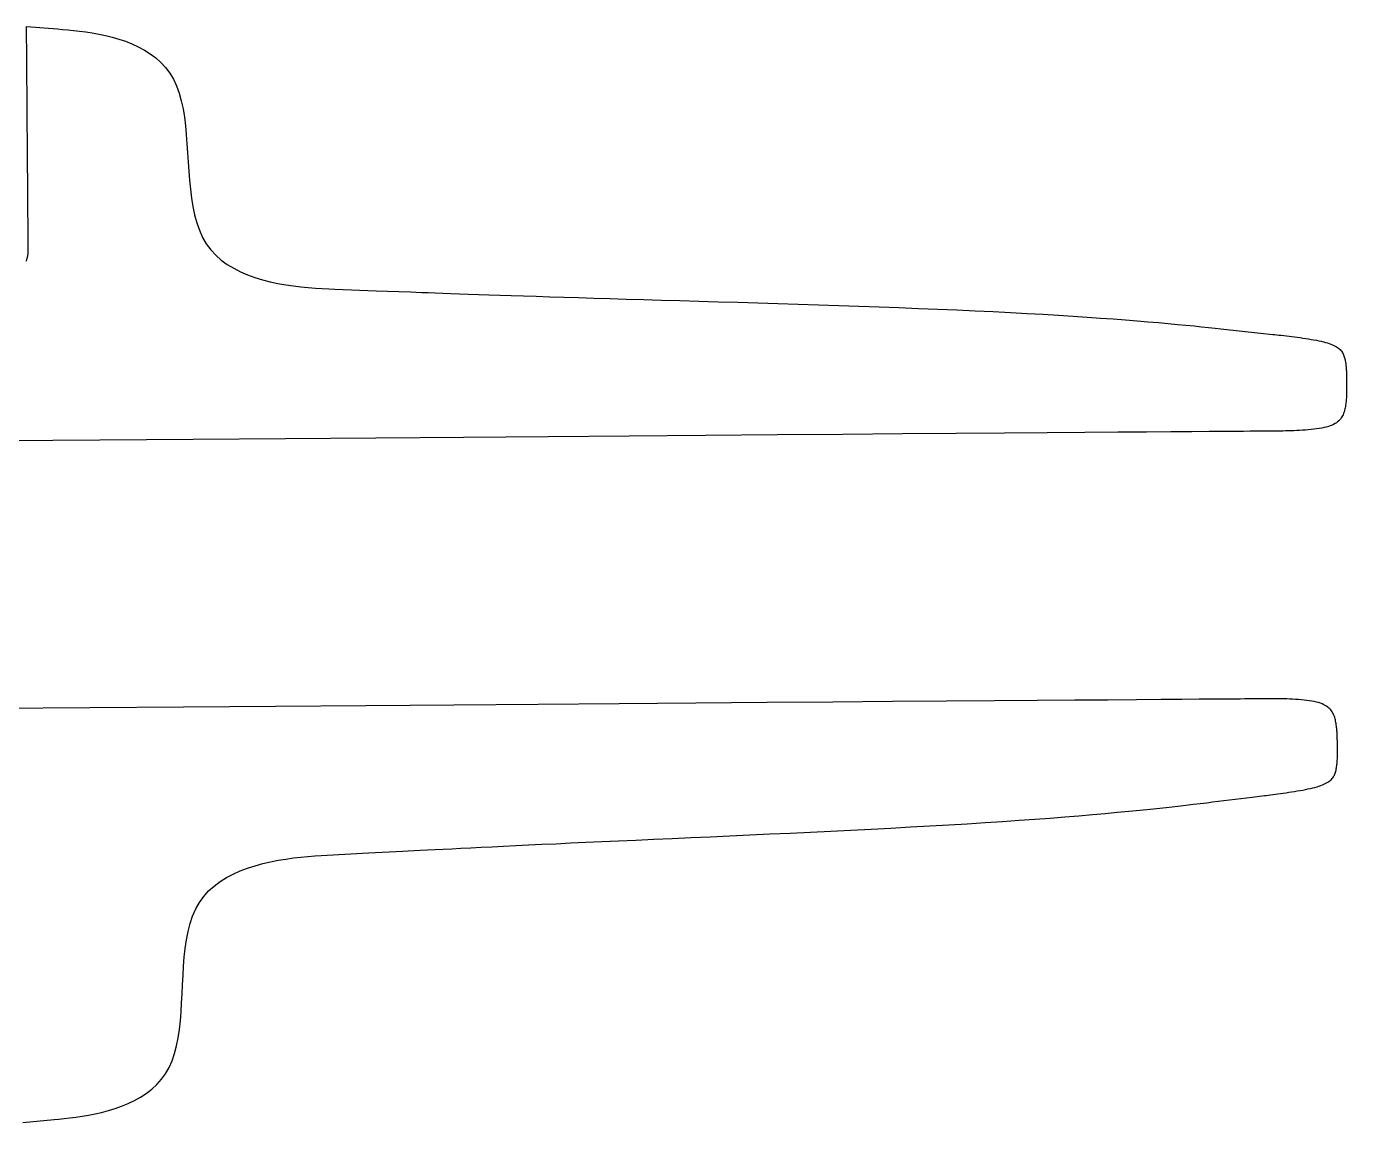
# Model space of a CAD drawing. Header units: millimetres. Extents: x -1615 to -947, y -821 to -185.
# Drawn here: x -1249.1 to -1126.8, y -294.1 to -192.6 of the extents above; entities that cross this region are included whole.
import ezdxf

# ---------------------------------------------------------------- set-up
doc = ezdxf.new("R2010")
doc.units = ezdxf.units.MM

msp = doc.modelspace()

# ---------------------------------------------------------------- linework, layer by layer
at = {"flags": 128}
for points in [[(-1249.109561, -214.361148), (-1249.08219, -214.301921), (-1249.057436, -214.242138), (-1249.035205, -214.181974), (-1249.015362, -214.121623), (-1248.997772, -214.061277), (-1248.982302, -214.001125), (-1248.968819, -213.94136), (-1248.957187, -213.882175), (-1248.947273, -213.82376), (-1248.938942, -213.766308), (-1248.932062, -213.710009), (-1248.926498, -213.655055), (-1248.922114, -213.601639), (-1248.918778, -213.549952), (-1248.916355, -213.500185), (-1248.914711, -213.452531), (-1248.913713, -213.407179), (-1248.913226, -213.364323), (-1248.913115, -213.324155), (-1248.913247, -213.286865), (-1248.915166, -213.035176), (-1248.915169, -213.034751), (-1248.915193, -213.031773), (-1248.915254, -213.023689), (-1248.915375, -213.007946), (-1248.915574, -212.981992), (-1248.915871, -212.943273), (-1248.916285, -212.889237), (-1248.916835, -212.817331), (-1248.917543, -212.725002), (-1248.918426, -212.609698), (-1248.919507, -212.468865), (-1248.920801, -212.299951), (-1248.922331, -212.100401), (-1248.924114, -211.867665), (-1248.926171, -211.599187), (-1248.928522, -211.292418), (-1248.931186, -210.944803), (-1248.934183, -210.553788), (-1248.937532, -210.116823), (-1248.941253, -209.631351), (-1248.945355, -209.0961), (-1248.949809, -208.514897), (-1248.954576, -207.892848), (-1248.959618, -207.235059), (-1248.964894, -206.546635), (-1248.970366, -205.832683), (-1248.975994, -205.098308), (-1248.98174, -204.348616), (-1248.987563, -203.588712), (-1248.993427, -202.823702), (-1248.99929, -202.058693), (-1249.005113, -201.298789), (-1249.01086, -200.549097), (-1249.016488, -199.814722), (-1249.021959, -199.10077), (-1249.027235, -198.412346), (-1249.032277, -197.754557), (-1249.037044, -197.132507), (-1249.041498, -196.551304), (-1249.0456, -196.016053), (-1249.049321, -195.530582), (-1249.05267, -195.093617), (-1249.055667, -194.702602), (-1249.058331, -194.354987), (-1249.060682, -194.048218), (-1249.06274, -193.779741), (-1249.064523, -193.547004), (-1249.066052, -193.347454), (-1249.067347, -193.17854), (-1249.068427, -193.037706), (-1249.06931, -192.922402), (-1249.070018, -192.830073), (-1249.070569, -192.758167), (-1249.070982, -192.704132), (-1249.071279, -192.665413), (-1249.071478, -192.639459), (-1249.071599, -192.623717), (-1249.071661, -192.615633), (-1249.071684, -192.612654), (-1249.071688, -192.612228), (-1246.191756, -192.847382), (-1245.738985, -192.884825), (-1245.247927, -192.928233), (-1244.723492, -192.980044), (-1244.170591, -193.042695), (-1243.594137, -193.118625), (-1242.99904, -193.210271), (-1242.39021, -193.32007), (-1241.772561, -193.450461), (-1241.151002, -193.603881), (-1240.530446, -193.782768), (-1239.915802, -193.989561), (-1239.311983, -194.226694), (-1238.7239, -194.49661), (-1238.156464, -194.801742), (-1237.614585, -195.14453), (-1237.103176, -195.527412), (-1236.627147, -195.952825), (-1236.19141, -196.423207), (-1235.800876, -196.940996), (-1235.460457, -197.508628), (-1235.173273, -198.127252), (-1234.935294, -198.792847), (-1234.740698, -199.500102), (-1234.583663, -200.243708), (-1234.458369, -201.018352), (-1234.358994, -201.818725), (-1234.279716, -202.639515), (-1234.214715, -203.475413), (-1234.158169, -204.321105), (-1234.104257, -205.171283), (-1234.047157, -206.020635), (-1233.981049, -206.863851), (-1233.90011, -207.69562), (-1233.798521, -208.510631), (-1233.670459, -209.303573), (-1233.510104, -210.069135), (-1233.311633, -210.802007), (-1233.069226, -211.496879), (-1232.777062, -212.148437), (-1232.429318, -212.751374), (-1232.022069, -213.301696), (-1231.558969, -213.800687), (-1231.045566, -214.250951), (-1230.487409, -214.65509), (-1229.890047, -215.015707), (-1229.259028, -215.335405), (-1228.599902, -215.616786), (-1227.918215, -215.862455), (-1227.219518, -216.075013), (-1226.50936, -216.257063), (-1225.793287, -216.411208), (-1225.076851, -216.540052), (-1224.365599, -216.646196), (-1223.665079, -216.732244), (-1222.980842, -216.8008), (-1222.318434, -216.854465), (-1221.683405, -216.895842), (-1221.081304, -216.927535), (-1220.51768, -216.952146), (-1216.693164, -217.097346), (-1213.522835, -217.211035), (-1213.023388, -217.228937), (-1212.475662, -217.248521), (-1211.878935, -217.269768), (-1211.232482, -217.29265), (-1210.53558, -217.317149), (-1209.787506, -217.343242), (-1208.987537, -217.370904), (-1208.134949, -217.400114), (-1207.229017, -217.430851), (-1206.269021, -217.46309), (-1205.254235, -217.49681), (-1204.183935, -217.531988), (-1203.057399, -217.568602), (-1201.873904, -217.60663), (-1200.632725, -217.646048), (-1199.33314, -217.686835), (-1197.974425, -217.728967), (-1196.555855, -217.772423), (-1195.076709, -217.81718), (-1193.536262, -217.863215), (-1191.934946, -217.910519), (-1190.277806, -217.959123), (-1188.571046, -218.009074), (-1186.820865, -218.060417), (-1185.033466, -218.113198), (-1183.21505, -218.167461), (-1181.371817, -218.223252), (-1179.50997, -218.280615), (-1177.63571, -218.339599), (-1175.755237, -218.400245), (-1173.874755, -218.462601), (-1172.000463, -218.526711), (-1170.138562, -218.592621), (-1168.295255, -218.660375), (-1166.476744, -218.730021), (-1164.689228, -218.801602), (-1162.938909, -218.875164), (-1161.231989, -218.950752), (-1159.574669, -219.028412), (-1157.973151, -219.108188), (-1156.432481, -219.190059), (-1154.953094, -219.273727), (-1153.534265, -219.35883), (-1152.175275, -219.445001), (-1150.875404, -219.531877), (-1149.633928, -219.619094), (-1148.450127, -219.706288), (-1147.323279, -219.793094), (-1146.252663, -219.879147), (-1145.237559, -219.964084), (-1144.277243, -220.047541), (-1143.370995, -220.129152), (-1142.518095, -220.208555), (-1141.71782, -220.285383), (-1140.969449, -220.359274), (-1140.272261, -220.429862), (-1139.625534, -220.496785), (-1139.028548, -220.559676), (-1138.48058, -220.618172), (-1134.809165, -221.013482), (-1133.683884, -221.134654), (-1133.506909, -221.153734), (-1133.314594, -221.174608), (-1133.108479, -221.19725), (-1132.890104, -221.221636), (-1132.661007, -221.247741), (-1132.422731, -221.275541), (-1132.176811, -221.305012), (-1131.924789, -221.336129), (-1131.668205, -221.368867), (-1131.408599, -221.403202), (-1131.147508, -221.439109), (-1130.886475, -221.476564), (-1130.627036, -221.515542), (-1130.370733, -221.55602), (-1130.119104, -221.59797), (-1129.87369, -221.641372), (-1129.636031, -221.686198), (-1129.407664, -221.732424), (-1129.190131, -221.780027), (-1128.984971, -221.828982), (-1128.793375, -221.879282), (-1128.615142, -221.930999), (-1128.449722, -221.984221), (-1128.296564, -222.039036), (-1128.155121, -222.095535), (-1128.024842, -222.153807), (-1127.905176, -222.213939), (-1127.795576, -222.276021), (-1127.69549, -222.340142), (-1127.60437, -222.406391), (-1127.521665, -222.474858), (-1127.446826, -222.545631), (-1127.379303, -222.618798), (-1127.318546, -222.69445), (-1127.264007, -222.772675), (-1127.215133, -222.853562), (-1127.171379, -222.937199), (-1127.132191, -223.023678), (-1127.097022, -223.113085), (-1127.065322, -223.205511), (-1127.036606, -223.300951), (-1127.010667, -223.399029), (-1126.98736, -223.499279), (-1126.966539, -223.601233), (-1126.948065, -223.704421), (-1126.93179, -223.808377), (-1126.917574, -223.912633), (-1126.905272, -224.016721), (-1126.89474, -224.120171), (-1126.885835, -224.222518), (-1126.878413, -224.323291), (-1126.872332, -224.422025), (-1126.867446, -224.51825), (-1126.863613, -224.6115), (-1126.860691, -224.701305), (-1126.858534, -224.787198), (-1126.856998, -224.868711), (-1126.855941, -224.945376), (-1126.85522, -225.016725), (-1126.851481, -225.499076)], [(-1126.851481, -225.499076), (-1126.848215, -225.915742), (-1126.84772, -225.981305), (-1126.847288, -226.05275), (-1126.847031, -226.129708), (-1126.847064, -226.211811), (-1126.847498, -226.29869), (-1126.848444, -226.389977), (-1126.850017, -226.485304), (-1126.852328, -226.5843), (-1126.855491, -226.686601), (-1126.859617, -226.791834), (-1126.864819, -226.899634), (-1126.87121, -227.009631), (-1126.878901, -227.121456), (-1126.888006, -227.234742), (-1126.898637, -227.349121), (-1126.910906, -227.464222), (-1126.924927, -227.579678), (-1126.94081, -227.695122), (-1126.958671, -227.810182), (-1126.978619, -227.924494), (-1127.00086, -228.037716), (-1127.025964, -228.149625), (-1127.054597, -228.260027), (-1127.087421, -228.368729), (-1127.125097, -228.475537), (-1127.168291, -228.580257), (-1127.217665, -228.682694), (-1127.273883, -228.782655), (-1127.337607, -228.879948), (-1127.409501, -228.974376), (-1127.490228, -229.065746), (-1127.58045, -229.153865), (-1127.680833, -229.238537), (-1127.792037, -229.319572), (-1127.914728, -229.396772), (-1128.049568, -229.469945), (-1128.19722, -229.538898), (-1128.358347, -229.603435), (-1128.533613, -229.663363), (-1128.72368, -229.718489), (-1128.928826, -229.768691), (-1129.147784, -229.814139), (-1129.378897, -229.855076), (-1129.620514, -229.891747), (-1129.87098, -229.924393), (-1130.12864, -229.953257), (-1130.391839, -229.978584), (-1130.658926, -230.000616), (-1130.928244, -230.019595), (-1131.198141, -230.035766), (-1131.466962, -230.049371), (-1131.733052, -230.060654), (-1131.994759, -230.069858), (-1132.250427, -230.077225), (-1132.498403, -230.082999), (-1132.737032, -230.087422), (-1132.964661, -230.090739), (-1133.179635, -230.093191), (-1133.3803, -230.095023), (-1134.739467, -230.105452), (-1134.744311, -230.105489), (-1134.778217, -230.105748), (-1134.870248, -230.106453), (-1135.049467, -230.107826), (-1135.344937, -230.110089), (-1135.785719, -230.113465), (-1136.400877, -230.118176), (-1137.219472, -230.124446), (-1138.270568, -230.132496), (-1139.583227, -230.142549), (-1141.186512, -230.154828), (-1143.109485, -230.169555), (-1145.381207, -230.186953), (-1148.030744, -230.207245), (-1151.087157, -230.230654), (-1154.579507, -230.257401), (-1158.536859, -230.287709), (-1162.988275, -230.321801), (-1167.962817, -230.3599), (-1173.489547, -230.402227), (-1179.582996, -230.448895), (-1186.199572, -230.499569), (-1193.28115, -230.553805), (-1200.769602, -230.611157), (-1208.606805, -230.671179), (-1216.734635, -230.733428), (-1225.094965, -230.797457), (-1233.62967, -230.862821), (-1242.280625, -230.929077), (-1250.989706, -230.995776)], [(-1127.69813, -259.382509), (-1127.701279, -258.96584), (-1127.701793, -258.900277), (-1127.70246, -258.828833), (-1127.703389, -258.751879), (-1127.704685, -258.669786), (-1127.706455, -258.582924), (-1127.708805, -258.491661), (-1127.711844, -258.39637), (-1127.715676, -258.29742), (-1127.720411, -258.19518), (-1127.726153, -258.090021), (-1127.733009, -257.982314), (-1127.741087, -257.872428), (-1127.750492, -257.760733), (-1127.761333, -257.647599), (-1127.773715, -257.533397), (-1127.787745, -257.418497), (-1127.80353, -257.303269), (-1127.821177, -257.188083), (-1127.840792, -257.073308), (-1127.862482, -256.959316), (-1127.886447, -256.84645), (-1127.913253, -256.734939), (-1127.943562, -256.624987), (-1127.978035, -256.516802), (-1128.017329, -256.410584), (-1128.062108, -256.306539), (-1128.113029, -256.204871), (-1128.170756, -256.105783), (-1128.235946, -256.009479), (-1128.309261, -255.916165), (-1128.391361, -255.826044), (-1128.482905, -255.739318), (-1128.584555, -255.656195), (-1128.696972, -255.576875), (-1128.820814, -255.501565), (-1128.956742, -255.430468), (-1129.105418, -255.363787), (-1129.267499, -255.301728), (-1129.443648, -255.244494), (-1129.634526, -255.19229), (-1129.840405, -255.145239), (-1130.060021, -255.103154), (-1130.291726, -255.065765), (-1130.533867, -255.032803), (-1130.784796, -255.004002), (-1131.042861, -254.979091), (-1131.306412, -254.957803), (-1131.5738, -254.939868), (-1131.843373, -254.925021), (-1132.113483, -254.91299), (-1132.382477, -254.903507), (-1132.648707, -254.896305), (-1132.910522, -254.891116), (-1133.166271, -254.88767), (-1133.414305, -254.885698), (-1133.652973, -254.884934), (-1133.880626, -254.885108), (-1134.095612, -254.885952), (-1134.296281, -254.887197), (-1135.655447, -254.897609), (-1135.66029, -254.897645), (-1135.694196, -254.897905), (-1135.786228, -254.89861), (-1135.965446, -254.899982), (-1136.260916, -254.902244), (-1136.701699, -254.90562), (-1137.316856, -254.91033), (-1138.135451, -254.916598), (-1139.186547, -254.924647), (-1140.499207, -254.934698), (-1142.102491, -254.946974), (-1144.025463, -254.961699), (-1146.297187, -254.979094), (-1148.946724, -254.999382), (-1152.003136, -255.022786), (-1155.495488, -255.049527), (-1159.45284, -255.079829), (-1163.904255, -255.113914), (-1168.878797, -255.152006), (-1174.405527, -255.194325), (-1180.498977, -255.240983), (-1187.115553, -255.291648), (-1194.197131, -255.345873), (-1201.685585, -255.403213), (-1209.522788, -255.463224), (-1217.650617, -255.525461), (-1226.010948, -255.589477), (-1234.545652, -255.654829), (-1243.196609, -255.721071), (-1251.905689, -255.787758)], [(-1249.40042, -294.137229), (-1246.524325, -293.858013), (-1246.072164, -293.813642), (-1245.581811, -293.762722), (-1245.058213, -293.702888), (-1244.506317, -293.63178), (-1243.931073, -293.547034), (-1243.337429, -293.446287), (-1242.730333, -293.32718), (-1242.114733, -293.187347), (-1241.495577, -293.024428), (-1240.877815, -292.83606), (-1240.266393, -292.61988), (-1239.66626, -292.373528), (-1239.082363, -292.094639), (-1238.519654, -291.780851), (-1237.983077, -291.429803), (-1237.477582, -291.039133), (-1237.008118, -290.606478), (-1236.579632, -290.129474), (-1236.197073, -289.605761), (-1235.865389, -289.032977), (-1235.587718, -288.410022), (-1235.35997, -287.740853), (-1235.17624, -287.030692), (-1235.030627, -286.284759), (-1234.917228, -285.508278), (-1234.830141, -284.706467), (-1234.763464, -283.884548), (-1234.711296, -283.047744), (-1234.667732, -282.201273), (-1234.626874, -281.350358), (-1234.582816, -280.50022), (-1234.529657, -279.656079), (-1234.461496, -278.823157), (-1234.372429, -278.006676), (-1234.256555, -277.211856), (-1234.107972, -276.443917), (-1233.920778, -275.708082), (-1233.689069, -275.009571), (-1233.406945, -274.353607), (-1233.068502, -273.745408), (-1232.669754, -273.188908), (-1232.214375, -272.682877), (-1231.70795, -272.224799), (-1231.15607, -271.812156), (-1230.56432, -271.44243), (-1229.938291, -271.113104), (-1229.283567, -270.82166), (-1228.605741, -270.56558), (-1227.910396, -270.342346), (-1227.203124, -270.149441), (-1226.489511, -269.984348), (-1225.775145, -269.844548), (-1225.065613, -269.727524), (-1224.366505, -269.630758), (-1223.683408, -269.551734), (-1223.021909, -269.487932), (-1222.387598, -269.436836), (-1221.78606, -269.395928), (-1221.222886, -269.362689), (-1217.401092, -269.158947), (-1214.232793, -268.996784), (-1213.733666, -268.971245), (-1213.18629, -268.943284), (-1212.589942, -268.912913), (-1211.943898, -268.880141), (-1211.247435, -268.84498), (-1210.499828, -268.807441), (-1209.700355, -268.767534), (-1208.84829, -268.725269), (-1207.942911, -268.680659), (-1206.983493, -268.633713), (-1205.969313, -268.584443), (-1204.899647, -268.532858), (-1203.773771, -268.47897), (-1202.590962, -268.42279), (-1201.350495, -268.364328), (-1200.051647, -268.303596), (-1198.693695, -268.240603), (-1197.275914, -268.175361), (-1195.79758, -268.107881), (-1194.257969, -268.038173), (-1192.657514, -267.966255), (-1191.00126, -267.892171), (-1189.295409, -267.815972), (-1187.546164, -267.737711), (-1185.759726, -267.657436), (-1183.942297, -267.575203), (-1182.100079, -267.491058), (-1180.239272, -267.405055), (-1178.366081, -267.317245), (-1176.486705, -267.22768), (-1174.607346, -267.136408), (-1172.734208, -267.043484), (-1170.873491, -266.948958), (-1169.031397, -266.85288), (-1167.214127, -266.755302), (-1165.427885, -266.656276), (-1163.67887, -266.555851), (-1161.973286, -266.454081), (-1160.317334, -266.351015), (-1158.717216, -266.246707), (-1157.177977, -266.141254), (-1155.700048, -266.034962), (-1154.2827, -265.92818), (-1152.925204, -265.821261), (-1151.626835, -265.714556), (-1150.386864, -265.608417), (-1149.204566, -265.503197), (-1148.079212, -265.399244), (-1147.010074, -265.296913), (-1145.996426, -265.196556), (-1145.03754, -265.098523), (-1144.132689, -265.003167), (-1143.281146, -264.910839), (-1142.482183, -264.82189), (-1141.735073, -264.736674), (-1141.039088, -264.65554), (-1140.393501, -264.578842), (-1139.797586, -264.506931), (-1139.250615, -264.440157), (-1135.585928, -263.989407), (-1134.463274, -263.85138), (-1134.286712, -263.829648), (-1134.094849, -263.805893), (-1133.889221, -263.780163), (-1133.671365, -263.752504), (-1133.44282, -263.722964), (-1133.205124, -263.69159), (-1132.959813, -263.658429), (-1132.708425, -263.623528), (-1132.452497, -263.586936), (-1132.19357, -263.548699), (-1131.933177, -263.508864), (-1131.672859, -263.467479), (-1131.414151, -263.424591), (-1131.158593, -263.380247), (-1130.90772, -263.334496), (-1130.663072, -263.287382), (-1130.426186, -263.238956), (-1130.198599, -263.189262), (-1129.981848, -263.138349), (-1129.777472, -263.086265), (-1129.58666, -263.033032), (-1129.409214, -262.978577), (-1129.244586, -262.922805), (-1129.092229, -262.865618), (-1128.951597, -262.80692), (-1128.822144, -262.746614), (-1128.703321, -262.684605), (-1128.594583, -262.620794), (-1128.495382, -262.555086), (-1128.405172, -262.487384), (-1128.323406, -262.417591), (-1128.249537, -262.345611), (-1128.183019, -262.271346), (-1128.123304, -262.194702), (-1128.069846, -262.11558), (-1128.022098, -262.033885), (-1127.979513, -261.949519), (-1127.941545, -261.862387), (-1127.907646, -261.772391), (-1127.877269, -261.679435), (-1127.849936, -261.583516), (-1127.825427, -261.485006), (-1127.80359, -261.38437), (-1127.784277, -261.282072), (-1127.767335, -261.178581), (-1127.752613, -261.07436), (-1127.739959, -260.969874), (-1127.729223, -260.86559), (-1127.720253, -260.761973), (-1127.712899, -260.659487), (-1127.707008, -260.5586), (-1127.70243, -260.459775), (-1127.699014, -260.363478), (-1127.696608, -260.270176), (-1127.695061, -260.180332), (-1127.694222, -260.094414), (-1127.693939, -260.012885), (-1127.694062, -259.936211), (-1127.69444, -259.864859), (-1127.69813, -259.382509)]]:
    msp.add_lwpolyline(points, dxfattribs=at)

doc.saveas('drawing.dxf')
